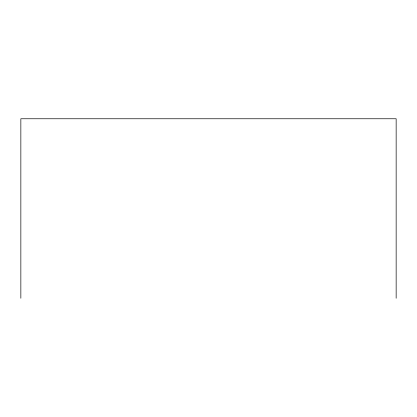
<?xml version="1.0" encoding="UTF-8"?>
<svg xmlns="http://www.w3.org/2000/svg" width="417" height="417" viewBox="0 0 417 417"><rect width="100%" height="100%" fill="white"/><g stroke="black" fill="none" stroke-linecap="round" stroke-linejoin="round"><path stroke-width="0.63" d="M396.15 298.238L396.15 118.762L20.85 118.762L20.85 298.238"/></g></svg>
